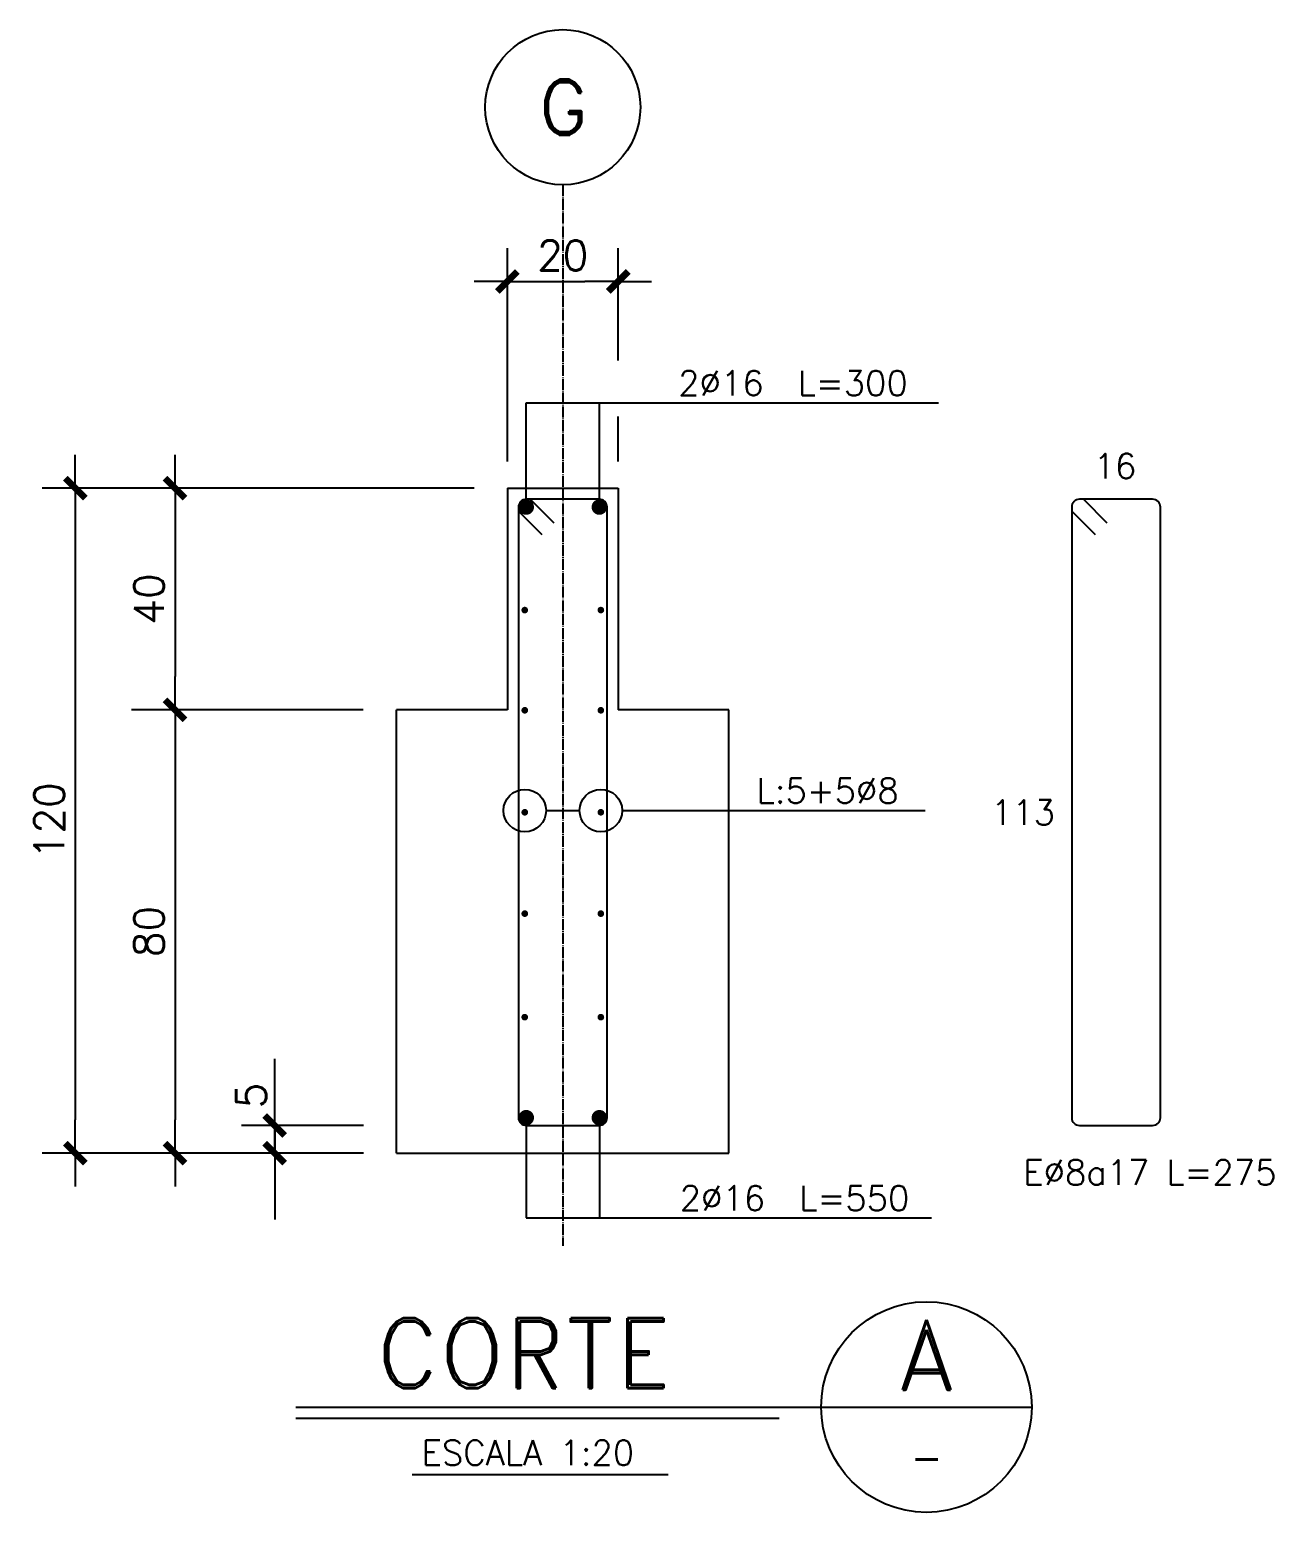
# Model space of a CAD drawing. Header units: millimetres. Extents: x 7445 to 13932, y -1320 to 2057.
# Drawn here: x 9878 to 10439, y -963 to -294 of the extents above; entities that cross this region are included whole.
import ezdxf
from ezdxf.enums import TextEntityAlignment as Align

# ---------------------------------------------------------------- set-up
doc = ezdxf.new("R2010")
doc.units = ezdxf.units.MM
doc.header["$LTSCALE"] = 0.5
doc.linetypes.add('EJES', pattern=[12.5, 10, -1, 0.5, -1])
doc.layers.add('CORTES', color=5, linetype='Continuous')
doc.layers.add('TEXTOS-FE', color=9, linetype='Continuous')
doc.styles.add('ROMAND', font='romand')
doc.styles.add('ROMANS', font='romans')
doc.styles.add('ROMANS0', font='romans.shx')
doc.styles.add('SIETE50', font='ROMAND.SHX', dxfattribs={"height": 31.5})
doc.linetypes.add('LCORTE', pattern='A,0.75,[136,ltypeshp.shx,S=0.125,R=0,X=0,Y=0],-0.5,0.7', length=1.95)
doc.dimstyles.new('ING20', dxfattribs={"dimscale": 50, "dimtxt": 0.27, "dimasz": 0.3, "dimexe": 0.3, "dimexo": 1, "dimgap": 0.1, "dimtad": 1, "dimlfac": 0.4, "dimzin": 12, "dimdsep": 46, "dimtxsty": 'ROMANS', "dimblk1": 'TICK1', "dimblk2": 'TICK1', "dimsah": 1, "dimcen": 0.09, "dimse1": 1, "dimse2": 1, "dimclrd": 2, "dimclre": 1, "dimclrt": 3, "dimadec": 0, "dimazin": 0, "dimtfac": 1, "dimtix": 1, "dimtmove": 2, "dimatfit": 3, "dimldrblk": 'TICK1', "dimfxl": 1, "dimtolj": 1, "dimtzin": 12, "dimarcsym": 0})

# ---------------------------------------------------------------- blocks, each defined once
blk = doc.blocks.new('TICK1')
at = {"color": 2}
for points in [[(0, 0), (-1, 0)], [(0, 0), (1, 0)]]:
    blk.add_lwpolyline(points, dxfattribs=at)
at = {"color": 2, "const_width": 0.2}
blk.add_lwpolyline([(-0.3, -0.3), (0.3, 0.3)], dxfattribs=at)
blk = doc.blocks.new('*D46')
at = {"layer": 'CORTES', "color": 2, "lineweight": -2}
blk.add_line((10108.47, -407.99), (10128.47, -407.99), dxfattribs=at)
at = {"layer": 'Defpoints', "color": 0}
for p in [(10093.47, -407.99), (10143.47, -407.99), (10143.47, -407.99)]:
    blk.add_point(p, dxfattribs=at)
at = {"layer": 'CORTES', "color": 2, "lineweight": -2, "xscale": 15, "yscale": 15, "zscale": 15, "rotation": 180}
blk.add_blockref('TICK1', (10093.47, -407.99), dxfattribs=at)
at = {"layer": 'CORTES', "color": 2, "lineweight": -2, "xscale": 15, "yscale": 15, "zscale": 15}
blk.add_blockref('TICK1', (10143.47, -407.99), dxfattribs=at)
at = {"layer": 'CORTES', "color": 3, "insert": (10118.47, -396.24), "char_height": 13.5, "attachment_point": 5, "style": 'ROMANS'}
blk.add_mtext('\\A1;20', dxfattribs=at)
blk = doc.blocks.new('*D47')
at = {"layer": 'CORTES', "color": 2, "lineweight": -2}
blk.add_line((9898.47, -516.27), (9898.47, -786.27), dxfattribs=at)
at = {"layer": 'Defpoints', "color": 0}
for p in [(9898.47, -501.27), (9898.47, -801.27), (9898.47, -801.27)]:
    blk.add_point(p, dxfattribs=at)
at = {"layer": 'CORTES', "color": 2, "lineweight": -2, "xscale": 15, "yscale": 15, "zscale": 15}
for p, rotation in [((9898.47, -501.27), 90), ((9898.47, -801.27), 270)]:
    blk.add_blockref('TICK1', p, dxfattribs=dict(at, rotation=rotation))
at = {"layer": 'CORTES', "color": 3, "insert": (9886.72, -651.27), "char_height": 13.5, "attachment_point": 5, "rotation": 90, "style": 'ROMANS'}
blk.add_mtext('\\A1;120', dxfattribs=at)
blk = doc.blocks.new('EJE-1')
at = {"color": 3, "linetype": 'Continuous'}
blk.add_circle((0, 0), 35, dxfattribs=at)
at = {"color": 5, "linetype": 'Continuous', "style": 'ROMAND'}
blk.add_attdef('0', text='', height=25, dxfattribs=at).set_placement((0.23, 0), align=Align.MIDDLE)
blk = doc.blocks.new('t-corte')
at = {"color": 6}
for p, q in [((-169.7, -4.87), (162.33, -4.87)), ((-169.7, -9.87), (48.33, -9.87))]:
    blk.add_line(p, q, dxfattribs=at)
at = {"color": 3}
blk.add_line((-117.31, -35.35), (-1.78, -35.35), dxfattribs=at)
blk.add_circle((114.83, -4.87), 47.5, dxfattribs=at)
at = {"color": 6, "style": 'SIETE50'}
blk.add_text('CORTE', height=31.5, dxfattribs=at).set_placement((-133.43, 3.71))
blk.add_attdef('A', text='', height=31.5, dxfattribs=at).set_placement((114.91, 18.73), align=Align.MIDDLE_CENTER)
at = {"color": 3, "style": 'ROMANS'}
blk.add_attdef('ESCALA', (-113, -31.12), '', height=11.25, dxfattribs=at)
blk.add_attdef('-', text='', height=13, dxfattribs=at).set_placement((114.99, -27.66), align=Align.MIDDLE)
blk = doc.blocks.new('*D48')
at = {"layer": 'CORTES', "color": 2, "lineweight": -2}
for p, q in [((9988.47, -773.77), (9988.47, -758.77)), ((9988.47, -788.77), (9988.47, -801.27)), ((9988.47, -816.27), (9988.47, -831.27))]:
    blk.add_line(p, q, dxfattribs=at)
at = {"layer": 'Defpoints', "color": 0}
for p in [(9988.47, -788.77), (9988.47, -801.27), (9988.47, -801.27)]:
    blk.add_point(p, dxfattribs=at)
at = {"layer": 'CORTES', "color": 2, "lineweight": -2, "xscale": 15, "yscale": 15, "zscale": 15}
for p, rotation in [((9988.47, -788.77), 270), ((9988.47, -801.27), 90)]:
    blk.add_blockref('TICK1', p, dxfattribs=dict(at, rotation=rotation))
at = {"layer": 'CORTES', "color": 3, "insert": (9977.85, -775.29), "char_height": 13.5, "attachment_point": 5, "rotation": 90, "style": 'ROMANS'}
blk.add_mtext('\\A1;5', dxfattribs=at)
blk = doc.blocks.new('*D49')
at = {"layer": 'CORTES', "color": 2, "lineweight": -2}
blk.add_line((9943.47, -616.27), (9943.47, -786.27), dxfattribs=at)
at = {"layer": 'Defpoints', "color": 0}
for p in [(9943.47, -601.27), (9943.47, -801.27), (9943.47, -801.27)]:
    blk.add_point(p, dxfattribs=at)
at = {"layer": 'CORTES', "color": 2, "lineweight": -2, "xscale": 15, "yscale": 15, "zscale": 15}
for p, rotation in [((9943.47, -601.27), 90), ((9943.47, -801.27), 270)]:
    blk.add_blockref('TICK1', p, dxfattribs=dict(at, rotation=rotation))
at = {"layer": 'CORTES', "color": 3, "insert": (9931.72, -701.27), "char_height": 13.5, "attachment_point": 5, "rotation": 90, "style": 'ROMANS'}
blk.add_mtext('\\A1;80', dxfattribs=at)
blk = doc.blocks.new('*D50')
at = {"layer": 'CORTES', "color": 2, "lineweight": -2}
blk.add_line((9943.47, -516.27), (9943.47, -586.27), dxfattribs=at)
at = {"layer": 'Defpoints', "color": 0}
for p in [(9943.47, -501.27), (9943.47, -601.27), (9943.47, -601.27)]:
    blk.add_point(p, dxfattribs=at)
at = {"layer": 'CORTES', "color": 2, "lineweight": -2, "xscale": 15, "yscale": 15, "zscale": 15}
for p, rotation in [((9943.47, -501.27), 90), ((9943.47, -601.27), 270)]:
    blk.add_blockref('TICK1', p, dxfattribs=dict(at, rotation=rotation))
at = {"layer": 'CORTES', "color": 3, "insert": (9931.72, -551.27), "char_height": 13.5, "attachment_point": 5, "rotation": 90, "style": 'ROMANS'}
blk.add_mtext('\\A1;40', dxfattribs=at)

msp = doc.modelspace()

# ---------------------------------------------------------------- linework, layer by layer
at = {"color": 1, "linetype": 'LCORTE'}
for p, q in [((10043.471, -801.273), (10043.471, -601.273)), ((10193.471, -801.273), (10193.471, -601.273))]:
    msp.add_line(p, q, dxfattribs=at)
at = {"layer": 'CORTES', "color": 1, "linetype": 'EJES'}
msp.add_line((10118.471, -364.375), (10118.471, -843.012), dxfattribs=at)
at = {"layer": 'CORTES', "color": 1}
for p, q in [((10093.471, -489.284), (10093.471, -392.991)), ((10143.471, -443.658), (10143.471, -392.991)), ((10101.968, -462.712), (10288.051, -462.712)), ((10101.968, -509.776), (10101.968, -462.712)), ((10134.968, -509.776), (10134.968, -462.712)), ((10143.471, -489.284), (10143.471, -468.851)), ((10078.471, -501.273), (9883.471, -501.273)), ((10028.308, -601.273), (9923.834, -601.273)), ((10110.898, -646.725), (10126.038, -646.725)), ((10145.238, -646.725), (10282.073, -646.725)), ((10028.471, -788.773), (9973.471, -788.773)), ((10101.968, -785.276), (10101.968, -830.428)), ((10134.968, -785.276), (10134.968, -830.428)), ((10028.471, -801.273), (9883.471, -801.273)), ((10101.968, -830.428), (10284.812, -830.428))]:
    msp.add_line(p, q, dxfattribs=at)
at = {"layer": 'CORTES'}
for p, q in [((10093.471, -501.273), (10143.471, -501.273)), ((10093.471, -501.273), (10093.471, -601.273)), ((10143.471, -501.273), (10143.471, -601.273)), ((10093.471, -601.273), (10043.471, -601.273)), ((10193.471, -601.273), (10143.471, -601.273)), ((10043.471, -801.273), (10193.471, -801.273))]:
    msp.add_line(p, q, dxfattribs=at)
at = {"layer": 'CORTES', "color": 2}
for p, q in [((10103.768, -506.276), (10114.374, -516.883)), ((10098.468, -511.576), (10109.074, -522.183))]:
    msp.add_line(p, q, dxfattribs=at)
at = {"layer": 'CORTES', "color": 7}
for p, q in [((10353.445, -506.276), (10364.052, -516.883)), ((10348.145, -511.576), (10358.752, -522.183))]:
    msp.add_line(p, q, dxfattribs=at)
at = {"layer": 'CORTES', "color": 2}
msp.add_lwpolyline([(10134.968, -788.776, 0.4142136), (10138.468, -785.276), (10138.468, -509.776, 0.4142136), (10134.968, -506.276), (10115.968, -506.276), (10101.968, -506.276, 0.4142136), (10098.468, -509.776), (10098.468, -785.276, 0.4142136), (10101.968, -788.776)], format="xyb", close=True, dxfattribs=at)
for points, const_width in [([(10100.218, -509.776, 1), (10103.718, -509.776, 1)], 3.5), ([(10133.218, -509.776, 1), (10136.718, -509.776, 1)], 3.5), ([(10100.548, -556.257, 1), (10102.048, -556.257, 1)], 1.5), ([(10134.888, -556.257, 1), (10136.388, -556.257, 1)], 1.5), ([(10100.548, -601.46, 1), (10102.048, -601.46, 1)], 1.5), ([(10134.888, -601.46, 1), (10136.388, -601.46, 1)], 1.5), ([(10100.548, -647.474, 1), (10102.048, -647.474, 1)], 1.5), ([(10134.888, -647.474, 1), (10136.388, -647.474, 1)], 1.5), ([(10100.548, -693.206, 1), (10102.048, -693.206, 1)], 1.5), ([(10134.888, -693.206, 1), (10136.388, -693.206, 1)], 1.5), ([(10100.548, -739.917, 1), (10102.048, -739.917, 1)], 1.5), ([(10134.888, -739.917, 1), (10136.388, -739.917, 1)], 1.5), ([(10100.218, -785.276, 1), (10103.718, -785.276, 1)], 3.5), ([(10133.218, -785.276, 1), (10136.718, -785.276, 1)], 3.5)]:
    msp.add_lwpolyline(points, format="xyb", close=True, dxfattribs=dict(at, const_width=const_width))
at = {"layer": 'CORTES', "color": 7}
msp.add_lwpolyline([(10384.645, -788.776, 0.4142136), (10388.145, -785.276), (10388.145, -509.776, 0.4142136), (10384.645, -506.276), (10365.645, -506.276), (10351.645, -506.276, 0.4142136), (10348.145, -509.776), (10348.145, -785.276, 0.4142136), (10351.645, -788.776)], format="xyb", close=True, dxfattribs=at)
at = {"layer": 'CORTES', "color": 1}
for centre in [(10101.298, -646.725), (10135.638, -646.725)]:
    msp.add_circle(centre, 9.6, dxfattribs=at)

# ---------------------------------------------------------------- block references
at = {"layer": 'CORTES'}
for name, p, values in [('EJE-1', (10118.471, -329.375), {'0': 'G'}), ('t-corte', (10167.737, -910.958), {'ESCALA': 'ESCALA 1:20', 'A': 'A', '-': '-'})]:
    msp.add_blockref(name, p, dxfattribs=at).add_auto_attribs(values)

# ---------------------------------------------------------------- texts
at = {"layer": 'CORTES', "color": 9, "style": 'ROMANS0'}
for s, p in [('2%%C16  L=300', (10222.354, -453.858)), ('2%%c16  L=550', (10223.061, -821.573))]:
    msp.add_text(s, height=11.25, dxfattribs=at).set_placement(p, align=Align.MIDDLE)
at = {"layer": 'CORTES', "color": 3, "style": 'ROMANS0'}
for s, p in [('16', (10367.658, -491.276)), ('113', (10326.145, -647.526))]:
    msp.add_text(s, height=11.25, dxfattribs=at).set_placement(p, align=Align.MIDDLE)
msp.add_text('E%%c8a17 L=275', height=11.25, dxfattribs=at).set_placement((10383.445, -815.597), align=Align.CENTER)
at = {"layer": 'TEXTOS-FE', "color": 9, "style": 'ROMANS0'}
msp.add_text('L:5+5%%c8', height=11.25, dxfattribs=at).set_placement((10238.042, -643.365), align=Align.CENTER)

# ---------------------------------------------------------------- dimensions: what is measured, and where the dimension line sits
at = {"layer": 'CORTES'}
dim = msp.add_linear_dim(base=(10143.471, -407.991), p1=(10093.471, -407.991), p2=(10143.471, -407.991), dimstyle='ING20', dxfattribs=at)
dim.commit()
dim.dimension.update_dxf_attribs({"geometry": '*D46', "text_midpoint": (10118.471, -396.241)})
for base, p1, p2, picture, middle in [((9898.471, -801.273), (9898.471, -501.273), (9898.471, -801.273), '*D47', (9886.721, -651.273)), ((9943.471, -601.273), (9943.471, -501.273), (9943.471, -601.273), '*D50', (9931.721, -551.273)), ((9943.471, -801.273), (9943.471, -601.273), (9943.471, -801.273), '*D49', (9931.721, -701.273))]:
    dim = msp.add_linear_dim(base=base, p1=p1, p2=p2, angle=90, dimstyle='ING20', dxfattribs=at)
    dim.commit()
    dim.dimension.update_dxf_attribs({"geometry": picture, "text_midpoint": middle})
dim = msp.add_linear_dim(base=(9988.471, -801.273), p1=(9988.471, -788.773), p2=(9988.471, -801.273), angle=90, dimstyle='ING20', dxfattribs=at)
dim.commit()
dim.dimension.update_dxf_attribs({"geometry": '*D48', "text_midpoint": (9977.846, -775.291), "dimtype": 160})

doc.saveas('drawing.dxf')
